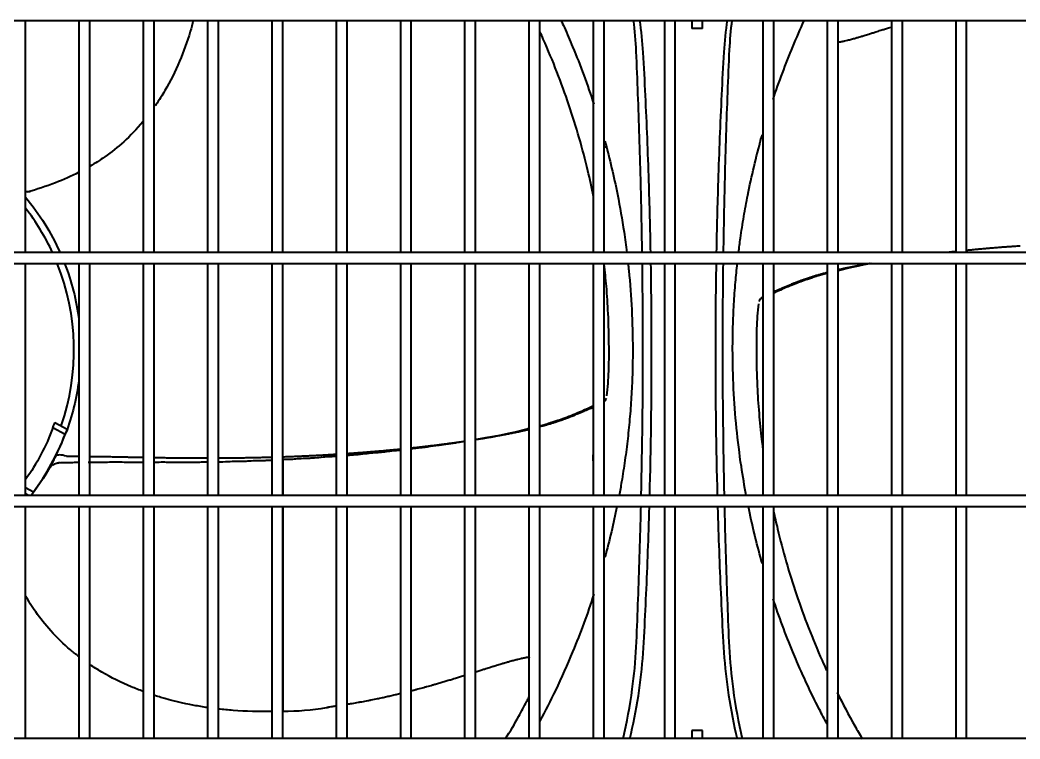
# Model space of a CAD drawing. Extents: x 58467 to 79089, y -33726 to -17391.
# Drawn here: x 72313.05 to 72349.59, y -20431.01 to -20404.74 of the extents above; entities that cross this region are included whole.
import ezdxf

# ---------------------------------------------------------------- set-up
doc = ezdxf.new("R2010")
doc.units = 0
doc.header["$LTSCALE"] = 100
doc.layers.add('+ENTE-ST-DOSEME USTU KONDDRENAJ', color=110, linetype='DOSEMEUSTUKONDENSDRENAJ_LINE', lineweight=40)
doc.linetypes.add('DOSEMEUSTUKONDENSDRENAJ_LINE', pattern='A,300,-40,["CD",Standard,S=15,R=0,X=-35,Y=-7.5],0', length=340)

# ---------------------------------------------------------------- blocks, each defined once
blk = doc.blocks.new('2. KAT SAĞ')
at = {"color": 3}
for p, q in [((54065.854, -33105.838, -3.539), (54184.216, -33105.838, -3.539)), ((54101.055, -33114.317, -3.539), (54101.055, -33105.839, -3.539)), ((54103.006, -33105.839, -3.539), (54103.006, -33114.317, -3.539)), ((54103.406, -33114.317, -3.539), (54103.406, -33105.839, -3.539)), ((54105.355, -33105.839, -3.539), (54105.355, -33114.317, -3.539)), ((54105.755, -33114.317, -3.539), (54105.755, -33105.839, -3.539)), ((54107.705, -33105.839, -3.539), (54107.705, -33114.317, -3.539)), ((54108.105, -33114.317, -3.539), (54108.105, -33105.839, -3.539)), ((54110.055, -33105.839, -3.539), (54110.055, -33114.317, -3.539)), ((54110.455, -33114.317, -3.539), (54110.455, -33105.839, -3.539)), ((54112.404, -33105.839, -3.539), (54112.404, -33114.317, -3.539)), ((54112.804, -33114.317, -3.539), (54112.804, -33105.839, -3.539)), ((54114.754, -33105.839, -3.539), (54114.754, -33114.317, -3.539)), ((54115.154, -33114.317, -3.539), (54115.154, -33105.839, -3.539)), ((54117.104, -33105.839, -3.539), (54117.104, -33114.317, -3.539)), ((54117.503, -33114.317, -3.539), (54117.503, -33105.839, -3.539)), ((54119.453, -33105.839, -3.539), (54119.453, -33114.317, -3.539)), ((54119.853, -33114.317, -3.539), (54119.853, -33105.839, -3.539)), ((54121.803, -33105.839, -3.539), (54121.803, -33114.317, -3.539)), ((54122.203, -33114.317, -3.539), (54122.203, -33105.839, -3.539)), ((54124.402, -33105.839, -3.539), (54124.402, -33114.317, -3.539)), ((54124.802, -33114.317, -3.539), (54124.802, -33105.839, -3.539)), ((54125.402, -33105.838, -3.539), (54125.402, -33106.138, -3.539)), ((54125.802, -33106.138, -3.539), (54125.802, -33105.838, -3.539)), ((54128.002, -33105.839, -3.539), (54128.002, -33114.317, -3.539)), ((54128.402, -33114.317, -3.539), (54128.402, -33105.839, -3.539)), ((54130.351, -33105.839, -3.539), (54130.351, -33114.317, -3.539)), ((54130.751, -33114.317, -3.539), (54130.751, -33105.839, -3.539)), ((54132.701, -33105.839, -3.539), (54132.701, -33114.317, -3.539)), ((54133.101, -33114.317, -3.539), (54133.101, -33105.839, -3.539)), ((54135.051, -33105.839, -3.539), (54135.051, -33114.317, -3.539)), ((54135.451, -33114.317, -3.539), (54135.451, -33105.839, -3.539)), ((54122.252, -33110.459, -3.539), (54122.203, -33110.5, -3.539)), ((54184.216, -33114.317, -3.539), (54065.854, -33114.317, -3.539)), ((54065.854, -33114.717, -3.539), (54184.216, -33114.717, -3.539)), ((54101.055, -33123.195, -3.539), (54101.055, -33114.717, -3.539)), ((54103.006, -33114.717, -3.539), (54103.006, -33123.195, -3.539)), ((54103.406, -33123.195, -3.539), (54103.406, -33114.717, -3.539)), ((54105.355, -33114.717, -3.539), (54105.355, -33123.195, -3.539)), ((54105.755, -33123.195, -3.539), (54105.755, -33114.717, -3.539)), ((54107.705, -33114.717, -3.539), (54107.705, -33123.195, -3.539)), ((54108.105, -33123.195, -3.539), (54108.105, -33114.717, -3.539)), ((54110.055, -33114.717, -3.539), (54110.055, -33123.195, -3.539)), ((54110.455, -33123.195, -3.539), (54110.455, -33114.717, -3.539)), ((54112.404, -33114.717, -3.539), (54112.404, -33123.195, -3.539)), ((54112.804, -33123.195, -3.539), (54112.804, -33114.717, -3.539)), ((54114.754, -33114.717, -3.539), (54114.754, -33123.195, -3.539)), ((54115.154, -33123.195, -3.539), (54115.154, -33114.717, -3.539)), ((54117.104, -33114.717, -3.539), (54117.104, -33123.195, -3.539)), ((54117.503, -33123.195, -3.539), (54117.503, -33114.717, -3.539)), ((54119.453, -33114.717, -3.539), (54119.453, -33123.195, -3.539)), ((54119.853, -33123.195, -3.539), (54119.853, -33114.717, -3.539)), ((54121.803, -33114.717, -3.539), (54121.803, -33123.195, -3.539)), ((54122.203, -33123.195, -3.539), (54122.203, -33114.717, -3.539)), ((54124.402, -33114.717, -3.539), (54124.402, -33123.195, -3.539)), ((54124.802, -33123.195, -3.539), (54124.802, -33114.717, -3.539)), ((54128.002, -33114.717, -3.539), (54128.002, -33123.195, -3.539)), ((54128.402, -33123.195, -3.539), (54128.402, -33114.717, -3.539)), ((54130.351, -33114.717, -3.539), (54130.351, -33123.195, -3.539)), ((54130.751, -33123.195, -3.539), (54130.751, -33114.717, -3.539)), ((54132.701, -33114.717, -3.539), (54132.701, -33123.195, -3.539)), ((54133.101, -33123.195, -3.539), (54133.101, -33114.717, -3.539)), ((54135.051, -33114.717, -3.539), (54135.051, -33123.195, -3.539)), ((54135.451, -33123.195, -3.539), (54135.451, -33114.717, -3.539)), ((54102.501, -33120.961, -3.539), (54102.057, -33120.718, -3.539)), ((54102.125, -33120.527, -3.539), (54102.571, -33120.771, -3.539)), ((54110.459, -33121.875, -3.539), (54110.459, -33123.196, -3.539)), ((54101.055, -33122.905, -3.539), (54101.346, -33123.065, -3.539)), ((54184.216, -33123.195, -3.539), (54065.854, -33123.195, -3.539)), ((54101.168, -33123.195, -3.539), (54101.055, -33123.133, -3.539)), ((54065.854, -33123.595, -3.539), (54184.216, -33123.595, -3.539)), ((54101.055, -33132.074, -3.539), (54101.055, -33123.595, -3.539)), ((54103.006, -33123.595, -3.539), (54103.006, -33132.074, -3.539)), ((54103.406, -33132.074, -3.539), (54103.406, -33123.595, -3.539)), ((54105.355, -33123.595, -3.539), (54105.355, -33132.074, -3.539)), ((54105.755, -33132.074, -3.539), (54105.755, -33123.595, -3.539)), ((54107.705, -33123.595, -3.539), (54107.705, -33132.074, -3.539)), ((54108.105, -33132.074, -3.539), (54108.105, -33123.595, -3.539)), ((54110.055, -33123.595, -3.539), (54110.055, -33132.074, -3.539)), ((54110.455, -33132.074, -3.539), (54110.455, -33123.595, -3.539)), ((54110.459, -33123.596, -3.539), (54110.459, -33131.073, -3.539)), ((54112.404, -33123.595, -3.539), (54112.404, -33132.074, -3.539)), ((54112.804, -33132.074, -3.539), (54112.804, -33123.595, -3.539)), ((54114.754, -33123.595, -3.539), (54114.754, -33132.074, -3.539)), ((54115.154, -33132.074, -3.539), (54115.154, -33123.595, -3.539)), ((54117.104, -33123.595, -3.539), (54117.104, -33132.074, -3.539)), ((54117.503, -33132.074, -3.539), (54117.503, -33123.595, -3.539)), ((54119.453, -33123.595, -3.539), (54119.453, -33132.074, -3.539)), ((54119.853, -33132.074, -3.539), (54119.853, -33123.595, -3.539)), ((54121.803, -33123.595, -3.539), (54121.803, -33132.074, -3.539)), ((54122.203, -33132.074, -3.539), (54122.203, -33123.595, -3.539)), ((54124.402, -33123.595, -3.539), (54124.402, -33132.074, -3.539)), ((54124.802, -33132.074, -3.539), (54124.802, -33123.595, -3.539)), ((54128.002, -33123.595, -3.539), (54128.002, -33132.074, -3.539)), ((54128.402, -33132.074, -3.539), (54128.402, -33123.595, -3.539)), ((54130.351, -33123.595, -3.539), (54130.351, -33132.074, -3.539)), ((54130.751, -33132.074, -3.539), (54130.751, -33123.595, -3.539)), ((54132.701, -33123.595, -3.539), (54132.701, -33132.074, -3.539)), ((54133.101, -33132.074, -3.539), (54133.101, -33123.595, -3.539)), ((54135.051, -33123.595, -3.539), (54135.051, -33132.074, -3.539)), ((54135.451, -33132.074, -3.539), (54135.451, -33123.595, -3.539)), ((54125.402, -33131.774, -3.539), (54125.402, -33132.074, -3.539)), ((54125.802, -33131.774, -3.539), (54125.402, -33131.774, -3.539)), ((54125.802, -33132.074, -3.539), (54125.802, -33131.774, -3.539)), ((54184.216, -33132.074, -3.539), (54065.854, -33132.074, -3.539))]:
    blk.add_line(p, q, dxfattribs=at)
at = {"color": 3, "extrusion": (5.03151e-06, -5.39034e-06, 1)}
blk.add_arc((54101.1, -33111.595, -3.09), 0.5, 264.8443, 286.4677, dxfattribs=at)
at = {"color": 3, "extrusion": (0, 0, -1)}
for centre, radius, start, end in [((-54094.375, -33117.877, 3.539), 8.702, 140.1375, 155.8505), ((-54094.377, -33117.873, 3.539), 8.699, 158.7281, 172.7104), ((-54094.377, -33117.873, 3.539), 8.699, 187.2888, 200.4357), ((-54094.376, -33117.873, 3.539), 8.191, 200.3267, 215.3728), ((-54094.376, -33117.873, 3.539), 8.699, 207.6697, 217.7283)]:
    blk.add_arc(centre, radius, start, end, dxfattribs=at)
at = {"color": 3}
for centre, radius, start, end in [((54094.376, -33117.873, -3.539), 8.449, 24.8886, 37.7673), ((54094.377, -33117.874, -3.539), 8.449, 340.7965, 21.9425), ((54094.375, -33117.868, -3.539), 8.694, 323.2955, 339.1626), ((54122.891, -33121.822, -3.539), 1.1, 171.8382, 188.1618), ((54122.891, -33121.822, -3.539), 1.795, 261.0565, 262.7284)]:
    blk.add_arc(centre, radius, start, end, dxfattribs=at)
for points, knots in [([(54107.186, -33105.841, -3.539), (54107.151, -33105.978, -3.539), (54107.011, -33106.483, -3.539), (54106.702, -33107.354, -3.539), (54106.261, -33108.241, -3.539), (54105.927, -33108.768, -3.539), (54105.8, -33108.951, -3.539), (54105.789, -33108.966, -3.539)], [0, 0, 0, 0, 0.124316, 0.45964, 0.807719, 0.983963, 1, 1, 1, 1]), ([(54120.623, -33105.825, -3.539), (54120.665, -33105.916, -3.539), (54120.812, -33106.24, -3.539), (54121.246, -33107.251, -3.539), (54121.593, -33108.191, -3.539), (54121.824, -33108.899, -3.539)], [0, 0, 0, 0, 0.090907, 0.323924, 1, 1, 1, 1]), ([(54123.592, -33114.316, -3.539), (54123.579, -33113.422, -3.539), (54123.561, -33112.528, -3.539), (54123.512, -33110.599, -3.539), (54123.479, -33109.563, -3.539), (54123.419, -33108.01, -3.539), (54123.403, -33107.492, -3.539), (54123.354, -33106.594, -3.539), (54123.323, -33106.213, -3.539), (54123.28, -33105.835, -3.539)], [0, 0, 0, 0, 0.315659, 0.315659, 0.681641, 0.681641, 0.864632, 0.864632, 1, 1, 1, 1]), ([(54123.904, -33114.316, -3.539), (54123.888, -33113.447, -3.539), (54123.866, -33112.578, -3.539), (54123.805, -33110.665, -3.539), (54123.763, -33109.622, -3.539), (54123.687, -33108.058, -3.539), (54123.666, -33107.536, -3.539), (54123.601, -33106.621, -3.539), (54123.561, -33106.227, -3.539), (54123.509, -33105.834, -3.539)], [0, 0, 0, 0, 0.307076, 0.307076, 0.675824, 0.675824, 0.860198, 0.860198, 1, 1, 1, 1]), ([(54126.695, -33105.835, -3.539), (54126.644, -33106.22, -3.539), (54126.604, -33106.608, -3.539), (54126.54, -33107.516, -3.539), (54126.518, -33108.039, -3.539), (54126.442, -33109.606, -3.539), (54126.4, -33110.651, -3.539), (54126.339, -33112.57, -3.539), (54126.317, -33113.443, -3.539), (54126.301, -33114.316, -3.539)], [0, 0, 0, 0, 0.136943, 0.136943, 0.321752, 0.321752, 0.691369, 0.691369, 1, 1, 1, 1]), ([(54126.865, -33105.838, -3.539), (54126.825, -33106.195, -3.539), (54126.794, -33106.553, -3.539), (54126.744, -33107.432, -3.539), (54126.728, -33107.953, -3.539), (54126.668, -33109.516, -3.539), (54126.635, -33110.558, -3.539), (54126.585, -33112.505, -3.539), (54126.566, -33113.41, -3.539), (54126.553, -33114.316, -3.539)], [0, 0, 0, 0, 0.126998, 0.126998, 0.311253, 0.311253, 0.679764, 0.679764, 1, 1, 1, 1]), ([(54128.376, -33108.733, -3.539), (54128.592, -33108.082, -3.539), (54128.957, -33107.104, -3.539), (54129.374, -33106.149, -3.539), (54129.522, -33105.825, -3.539)], [0, 0, 0, 0, 0.658433, 1, 1, 1, 1]), ([(54125.802, -33106.138, -3.539), (54125.802, -33106.138, -3.539), (54125.8, -33106.138, -3.539), (54125.791, -33106.138, -3.539), (54125.782, -33106.138, -3.539), (54125.758, -33106.138, -3.539), (54125.743, -33106.138, -3.539), (54125.707, -33106.138, -3.539), (54125.687, -33106.138, -3.539), (54125.645, -33106.138, -3.539), (54125.622, -33106.138, -3.539), (54125.577, -33106.138, -3.539), (54125.555, -33106.138, -3.539), (54125.512, -33106.138, -3.539), (54125.492, -33106.138, -3.539), (54125.458, -33106.138, -3.539), (54125.443, -33106.138, -3.539), (54125.419, -33106.138, -3.539), (54125.411, -33106.138, -3.539), (54125.403, -33106.138, -3.539), (54125.402, -33106.138, -3.539), (54125.402, -33106.138, -3.539)], [0, 0, 0, 0, 0.072796, 0.072796, 0.180355, 0.180355, 0.287914, 0.287914, 0.395473, 0.395473, 0.503031, 0.503031, 0.61059, 0.61059, 0.718149, 0.718149, 0.825708, 0.825708, 0.933267, 0.933267, 1, 1, 1, 1]), ([(54130.744, -33106.632, -3.539), (54130.746, -33106.632, -3.539), (54130.766, -33106.629, -3.539), (54130.803, -33106.623, -3.539), (54130.866, -33106.612, -3.539), (54130.926, -33106.6, -3.539), (54131.003, -33106.584, -3.539), (54131.082, -33106.565, -3.539), (54131.163, -33106.545, -3.539), (54131.236, -33106.526, -3.539), (54131.309, -33106.506, -3.539), (54131.397, -33106.481, -3.539), (54131.488, -33106.455, -3.539), (54131.595, -33106.424, -3.539), (54131.69, -33106.395, -3.539), (54131.787, -33106.366, -3.539), (54131.886, -33106.335, -3.539), (54132.001, -33106.299, -3.539), (54132.119, -33106.262, -3.539), (54132.224, -33106.229, -3.539), (54132.33, -33106.195, -3.539), (54132.453, -33106.156, -3.539), (54132.579, -33106.116, -3.539), (54132.66, -33106.09, -3.539), (54132.696, -33106.079, -3.539), (54132.7, -33106.078, -3.539)], [0, 0, 0, 0, 0.004044, 0.044465, 0.084886, 0.125307, 0.165729, 0.22636, 0.266782, 0.307203, 0.347624, 0.388045, 0.448677, 0.489098, 0.54973, 0.590151, 0.630573, 0.691204, 0.751836, 0.792257, 0.832679, 0.89331, 0.953942, 0.994364, 1, 1, 1, 1]), ([(54121.815, -33112.271, -3.539), (54121.751, -33111.958, -3.539), (54121.504, -33110.844, -3.539), (54120.954, -33108.926, -3.539), (54120.299, -33107.236, -3.539), (54119.903, -33106.354, -3.539), (54119.865, -33106.271, -3.539)], [0, 0, 0, 0, 0.157183, 0.558604, 0.95857, 1, 1, 1, 1]), ([(54105.356, -33109.531, -3.539), (54105.351, -33109.538, -3.539), (54105.131, -33109.799, -3.539), (54104.688, -33110.257, -3.539), (54104.027, -33110.784, -3.539), (54103.598, -33111.059, -3.539), (54103.414, -33111.167, -3.539)], [0, 0, 0, 0, 0.009856, 0.405385, 0.751633, 1, 1, 1, 1]), ([(54122.23, -33110.256, -3.539), (54122.405, -33110.896, -3.539), (54122.665, -33111.996, -3.539), (54122.903, -33113.356, -3.539), (54122.999, -33114.066, -3.539), (54123.03, -33114.313, -3.539)], [0, 0, 0, 0, 0.48072, 0.818915, 1, 1, 1, 1]), ([(54127.115, -33114.314, -3.539), (54127.137, -33114.14, -3.539), (54127.194, -33113.704, -3.539), (54127.303, -33113.007, -3.539), (54127.529, -33111.784, -3.539), (54127.765, -33110.79, -3.539), (54127.969, -33110.061, -3.539), (54127.98, -33110.019, -3.539)], [0, 0, 0, 0, 0.119341, 0.301439, 0.482327, 0.969974, 1, 1, 1, 1]), ([(54103.009, -33111.388, -3.539), (54102.729, -33111.53, -3.539), (54102.11, -33111.8, -3.539), (54101.469, -33112.015, -3.539), (54101.119, -33112.111, -3.539)], [0, 0, 0, 0, 0.466455, 1, 1, 1, 1]), ([(54137.401, -33114.083, -3.539), (54137.396, -33114.083, -3.539), (54137.327, -33114.088, -3.539), (54137.207, -33114.096, -3.539), (54137.043, -33114.108, -3.539), (54136.897, -33114.118, -3.539), (54136.752, -33114.129, -3.539), (54136.593, -33114.142, -3.539), (54136.435, -33114.155, -3.539), (54136.278, -33114.168, -3.539), (54136.12, -33114.182, -3.539), (54135.979, -33114.194, -3.539), (54135.822, -33114.208, -3.539), (54135.68, -33114.222, -3.539), (54135.545, -33114.235, -3.539), (54135.473, -33114.242, -3.539), (54135.449, -33114.244, -3.539)], [0, 0, 0, 0, 0.007103, 0.105116, 0.178625, 0.252135, 0.325644, 0.399153, 0.497166, 0.570676, 0.644185, 0.742198, 0.791204, 0.889217, 0.962726, 1, 1, 1, 1]), ([(54135.049, -33114.285, -3.539), (54135.003, -33114.29, -3.539), (54134.927, -33114.298, -3.539), (54134.83, -33114.308, -3.539), (54134.779, -33114.314, -3.539), (54134.758, -33114.316, -3.539)], [0, 0, 0, 0, 0.46864, 0.785024, 1, 1, 1, 1]), ([(54122.306, -33119.556, -3.539), (54122.336, -33119.253, -3.539), (54122.379, -33118.66, -3.539), (54122.384, -33117.659, -3.539), (54122.36, -33116.626, -3.539), (54122.294, -33115.612, -3.539), (54122.235, -33115.012, -3.539), (54122.205, -33114.744, -3.539)], [0, 0, 0, 0, 0.183902, 0.361313, 0.620544, 0.830062, 1, 1, 1, 1]), ([(54123.077, -33114.715, -3.539), (54123.086, -33114.802, -3.539), (54123.145, -33115.364, -3.539), (54123.227, -33116.409, -3.539), (54123.241, -33117.37, -3.539), (54123.248, -33117.853, -3.539)], [0, 0, 0, 0, 0.083377, 0.539095, 1, 1, 1, 1]), ([(54126.897, -33117.853, -3.539), (54126.9, -33117.578, -3.539), (54126.904, -33117.03, -3.539), (54126.941, -33116.211, -3.539), (54126.995, -33115.44, -3.539), (54127.044, -33114.942, -3.539), (54127.068, -33114.715, -3.539)], [0, 0, 0, 0, 0.262384, 0.523093, 0.782124, 1, 1, 1, 1]), ([(54131.922, -33114.717, -3.539), (54131.914, -33114.719, -3.539), (54131.878, -33114.725, -3.539), (54131.786, -33114.742, -3.539), (54131.675, -33114.762, -3.539), (54131.538, -33114.788, -3.539), (54131.43, -33114.81, -3.539), (54131.294, -33114.837, -3.539), (54131.187, -33114.859, -3.539), (54131.066, -33114.884, -3.539), (54130.96, -33114.908, -3.539), (54130.851, -33114.932, -3.539), (54130.782, -33114.948, -3.539), (54130.752, -33114.955, -3.539)], [0, 0, 0, 0, 0.019315, 0.08873, 0.227561, 0.296976, 0.435806, 0.505221, 0.644052, 0.713467, 0.81759, 0.921713, 1, 1, 1, 1]), ([(54131.97, -33114.717, -3.539), (54131.969, -33114.717, -3.539), (54131.871, -33114.735, -3.539), (54131.624, -33114.788, -3.539), (54131.391, -33114.832, -3.539), (54131.041, -33114.909, -3.539), (54130.883, -33114.958, -3.539), (54130.756, -33114.989, -3.539), (54130.752, -33114.99, -3.539)], [0, 0, 0, 0, 0.002202, 0.228493, 0.627967, 0.70862, 0.991569, 1, 1, 1, 1]), ([(54130.351, -33115.054, -3.539), (54130.331, -33115.059, -3.539), (54130.286, -33115.071, -3.539), (54130.203, -33115.093, -3.539), (54130.103, -33115.121, -3.539), (54130.004, -33115.15, -3.539), (54129.909, -33115.178, -3.539), (54129.811, -33115.208, -3.539), (54129.715, -33115.239, -3.539), (54129.631, -33115.267, -3.539), (54129.549, -33115.294, -3.539), (54129.456, -33115.327, -3.539), (54129.364, -33115.36, -3.539), (54129.285, -33115.389, -3.539), (54129.207, -33115.419, -3.539), (54129.131, -33115.449, -3.539), (54129.044, -33115.483, -3.539), (54128.97, -33115.513, -3.539), (54128.898, -33115.543, -3.539), (54128.837, -33115.568, -3.539), (54128.776, -33115.594, -3.539), (54128.709, -33115.623, -3.539), (54128.642, -33115.651, -3.539), (54128.577, -33115.679, -3.539), (54128.525, -33115.702, -3.539), (54128.47, -33115.726, -3.539), (54128.431, -33115.743, -3.539), (54128.404, -33115.754, -3.539), (54128.394, -33115.759, -3.539)], [0, 0, 0, 0, 0.025302, 0.058842, 0.109154, 0.159465, 0.193006, 0.243317, 0.293628, 0.327169, 0.36071, 0.411021, 0.461332, 0.494873, 0.528414, 0.578725, 0.612266, 0.662577, 0.696118, 0.729658, 0.763199, 0.79674, 0.847051, 0.880592, 0.914133, 0.947674, 0.981214, 1, 1, 1, 1]), ([(54130.35, -33115.082, -3.539), (54130.314, -33115.091, -3.539), (54130.215, -33115.117, -3.539), (54130.091, -33115.154, -3.539), (54129.995, -33115.182, -3.539), (54129.905, -33115.209, -3.539), (54129.782, -33115.25, -3.539), (54129.601, -33115.31, -3.539), (54129.261, -33115.431, -3.539), (54128.886, -33115.583, -3.539), (54128.558, -33115.726, -3.539), (54128.439, -33115.784, -3.539), (54128.399, -33115.804, -3.539)], [0, 0, 0, 0, 0.053839, 0.149249, 0.203333, 0.226493, 0.301247, 0.373104, 0.496736, 0.801431, 0.930492, 1, 1, 1, 1]), ([(54127.998, -33115.948, -3.539), (54127.987, -33115.954, -3.539), (54127.95, -33115.978, -3.539), (54127.909, -33116.024, -3.539), (54127.875, -33116.075, -3.539), (54127.861, -33116.103, -3.539)], [0, 0, 0, 0, 0.14858, 0.57746, 1, 1, 1, 1]), ([(54127.839, -33116.189, -3.539), (54127.809, -33116.493, -3.539), (54127.766, -33117.085, -3.539), (54127.761, -33118.086, -3.539), (54127.785, -33119.12, -3.539), (54127.855, -33120.184, -3.539), (54127.93, -33120.933, -3.539), (54127.982, -33121.351, -3.539), (54127.994, -33121.451, -3.539)], [0, 0, 0, 0, 0.167977, 0.330025, 0.566807, 0.758181, 0.942521, 1, 1, 1, 1]), ([(54123.248, -33117.853, -3.539), (54123.246, -33118.128, -3.539), (54123.241, -33118.676, -3.539), (54123.205, -33119.495, -3.539), (54123.147, -33120.307, -3.539), (54123.067, -33121.112, -3.539), (54122.965, -33121.909, -3.539), (54122.857, -33122.604, -3.539), (54122.78, -33123.032, -3.539), (54122.749, -33123.198, -3.539)], [0, 0, 0, 0, 0.153416, 0.305853, 0.457308, 0.607781, 0.75727, 0.905773, 1, 1, 1, 1]), ([(54127.397, -33123.198, -3.539), (54127.33, -33122.845, -3.539), (54127.191, -33122.025, -3.539), (54127.03, -33120.725, -3.539), (54126.918, -33119.296, -3.539), (54126.904, -33118.336, -3.539), (54126.897, -33117.853, -3.539)], [0, 0, 0, 0, 0.200697, 0.464092, 0.73053, 1, 1, 1, 1]), ([(54122.206, -33119.754, -3.539), (54122.217, -33119.743, -3.539), (54122.244, -33119.71, -3.539), (54122.27, -33119.67, -3.539), (54122.284, -33119.642, -3.539)], [0, 0, 0, 0, 0.363149, 1, 1, 1, 1]), ([(54119.854, -33120.648, -3.539), (54119.87, -33120.644, -3.539), (54119.948, -33120.623, -3.539), (54120.055, -33120.592, -3.539), (54120.15, -33120.564, -3.539), (54120.241, -33120.536, -3.539), (54120.363, -33120.495, -3.539), (54120.544, -33120.436, -3.539), (54120.884, -33120.314, -3.539), (54121.259, -33120.162, -3.539), (54121.609, -33120.01, -3.539), (54121.747, -33119.941, -3.539), (54121.804, -33119.913, -3.539)], [0, 0, 0, 0, 0.024177, 0.119177, 0.173029, 0.19609, 0.270523, 0.342071, 0.465172, 0.768559, 0.897066, 1, 1, 1, 1]), ([(54119.856, -33120.675, -3.539), (54119.881, -33120.668, -3.539), (54119.943, -33120.652, -3.539), (54120.042, -33120.624, -3.539), (54120.141, -33120.596, -3.539), (54120.236, -33120.567, -3.539), (54120.335, -33120.537, -3.539), (54120.431, -33120.506, -3.539), (54120.514, -33120.479, -3.539), (54120.596, -33120.451, -3.539), (54120.689, -33120.418, -3.539), (54120.781, -33120.385, -3.539), (54120.86, -33120.356, -3.539), (54120.938, -33120.326, -3.539), (54121.015, -33120.296, -3.539), (54121.101, -33120.262, -3.539), (54121.175, -33120.232, -3.539), (54121.247, -33120.202, -3.539), (54121.308, -33120.177, -3.539), (54121.369, -33120.151, -3.539), (54121.437, -33120.123, -3.539), (54121.503, -33120.094, -3.539), (54121.568, -33120.066, -3.539), (54121.62, -33120.044, -3.539), (54121.675, -33120.02, -3.539), (54121.721, -33120, -3.539), (54121.771, -33119.978, -3.539), (54121.796, -33119.967, -3.539), (54121.807, -33119.962, -3.539)], [0, 0, 0, 0, 0.03153, 0.081147, 0.130764, 0.163842, 0.21346, 0.263077, 0.296155, 0.329233, 0.37885, 0.428467, 0.461545, 0.494623, 0.54424, 0.577319, 0.626936, 0.660014, 0.693092, 0.72617, 0.759248, 0.808865, 0.841943, 0.875021, 0.908099, 0.941178, 0.974256, 1, 1, 1, 1]), ([(54102.057, -33120.718, -3.539), (54102.065, -33120.696, -3.539), (54102.073, -33120.675, -3.539), (54102.088, -33120.634, -3.539), (54102.094, -33120.615, -3.539), (54102.106, -33120.581, -3.539), (54102.111, -33120.566, -3.539), (54102.119, -33120.544, -3.539), (54102.122, -33120.536, -3.539), (54102.124, -33120.528, -3.539), (54102.125, -33120.527, -3.539), (54102.125, -33120.527, -3.539)], [0, 0, 0, 0, 0.21816, 0.21816, 0.436362, 0.436362, 0.653817, 0.653817, 0.868707, 0.868707, 1, 1, 1, 1]), ([(54102.571, -33120.771, -3.539), (54102.571, -33120.771, -3.539), (54102.57, -33120.775, -3.539), (54102.565, -33120.789, -3.539), (54102.561, -33120.799, -3.539), (54102.552, -33120.825, -3.539), (54102.546, -33120.841, -3.539), (54102.533, -33120.877, -3.539), (54102.525, -33120.897, -3.539), (54102.512, -33120.932, -3.539), (54102.507, -33120.946, -3.539), (54102.501, -33120.961, -3.539)], [0, 0, 0, 0, 0.211758, 0.211758, 0.423432, 0.423432, 0.636431, 0.636431, 0.852021, 0.852021, 1, 1, 1, 1]), ([(54117.504, -33121.145, -3.539), (54117.541, -33121.137, -3.539), (54117.666, -33121.11, -3.539), (54117.838, -33121.082, -3.539), (54118.033, -33121.053, -3.539), (54118.232, -33121.019, -3.539), (54118.521, -33120.957, -3.539), (54118.754, -33120.913, -3.539), (54119.105, -33120.836, -3.539), (54119.281, -33120.781, -3.539), (54119.429, -33120.747, -3.539), (54119.452, -33120.742, -3.539)], [0, 0, 0, 0, 0.053106, 0.183061, 0.25229, 0.323469, 0.470338, 0.72961, 0.781957, 0.965599, 1, 1, 1, 1]), ([(54117.505, -33121.148, -3.539), (54117.538, -33121.143, -3.539), (54117.613, -33121.131, -3.539), (54117.732, -33121.112, -3.539), (54117.861, -33121.091, -3.539), (54117.991, -33121.069, -3.539), (54118.12, -33121.046, -3.539), (54118.233, -33121.026, -3.539), (54118.359, -33121.003, -3.539), (54118.47, -33120.983, -3.539), (54118.607, -33120.957, -3.539), (54118.716, -33120.936, -3.539), (54118.851, -33120.908, -3.539), (54118.959, -33120.886, -3.539), (54119.079, -33120.861, -3.539), (54119.185, -33120.838, -3.539), (54119.304, -33120.811, -3.539), (54119.393, -33120.79, -3.539), (54119.443, -33120.779, -3.539), (54119.453, -33120.776, -3.539)], [0, 0, 0, 0, 0.048356, 0.112135, 0.175914, 0.239693, 0.303472, 0.367251, 0.409771, 0.49481, 0.537329, 0.622368, 0.664887, 0.749926, 0.792445, 0.856225, 0.920004, 0.983783, 1, 1, 1, 1]), ([(54102.157, -33121.758, -3.539), (54102.167, -33121.738, -3.539), (54102.176, -33121.717, -3.539), (54102.231, -33121.601, -3.539), (54102.274, -33121.503, -3.539), (54102.357, -33121.32, -3.539), (54102.395, -33121.234, -3.539), (54102.466, -33121.068, -3.539), (54102.499, -33120.989, -3.539), (54102.529, -33120.91, -3.539)], [0, 0, 0, 0, 0.07319, 0.07319, 0.416738, 0.416738, 0.719921, 0.719921, 1, 1, 1, 1]), ([(54115.155, -33121.454, -3.539), (54115.181, -33121.451, -3.539), (54115.238, -33121.445, -3.539), (54115.355, -33121.432, -3.539), (54115.492, -33121.417, -3.539), (54115.644, -33121.4, -3.539), (54115.796, -33121.382, -3.539), (54115.932, -33121.366, -3.539), (54116.083, -33121.347, -3.539), (54116.22, -33121.33, -3.539), (54116.372, -33121.31, -3.539), (54116.509, -33121.292, -3.539), (54116.644, -33121.274, -3.539), (54116.792, -33121.254, -3.539), (54116.923, -33121.235, -3.539), (54117.031, -33121.22, -3.539), (54117.081, -33121.212, -3.539), (54117.101, -33121.209, -3.539)], [0, 0, 0, 0, 0.039359, 0.085754, 0.178543, 0.248135, 0.317727, 0.410516, 0.456911, 0.5497, 0.619292, 0.688884, 0.758476, 0.828068, 0.920857, 0.967252, 1, 1, 1, 1]), ([(54115.158, -33121.483, -3.539), (54115.223, -33121.474, -3.539), (54115.368, -33121.455, -3.539), (54115.552, -33121.437, -3.539), (54115.847, -33121.402, -3.539), (54116.071, -33121.357, -3.539), (54116.334, -33121.33, -3.539), (54116.584, -33121.298, -3.539), (54116.835, -33121.253, -3.539), (54117.013, -33121.225, -3.539), (54117.101, -33121.212, -3.539)], [0, 0, 0, 0, 0.113321, 0.262749, 0.319434, 0.510079, 0.587964, 0.672012, 0.853439, 1, 1, 1, 1]), ([(54112.803, -33121.72, -3.539), (54112.856, -33121.717, -3.539), (54112.965, -33121.71, -3.539), (54113.137, -33121.699, -3.539), (54113.367, -33121.677, -3.539), (54113.606, -33121.647, -3.539), (54113.819, -33121.628, -3.539), (54113.999, -33121.616, -3.539), (54114.17, -33121.6, -3.539), (54114.387, -33121.564, -3.539), (54114.605, -33121.548, -3.539), (54114.732, -33121.536, -3.539), (54114.755, -33121.534, -3.539)], [0, 0, 0, 0, 0.073989, 0.153729, 0.239276, 0.420725, 0.584233, 0.647352, 0.701423, 0.819298, 0.967653, 1, 1, 1, 1]), ([(54112.804, -33121.659, -3.539), (54112.854, -33121.655, -3.539), (54112.953, -33121.648, -3.539), (54113.102, -33121.638, -3.539), (54113.249, -33121.627, -3.539), (54113.393, -33121.616, -3.539), (54113.552, -33121.603, -3.539), (54113.71, -33121.59, -3.539), (54113.867, -33121.577, -3.539), (54114.025, -33121.564, -3.539), (54114.166, -33121.551, -3.539), (54114.323, -33121.537, -3.539), (54114.465, -33121.524, -3.539), (54114.62, -33121.509, -3.539), (54114.711, -33121.5, -3.539), (54114.755, -33121.495, -3.539)], [0, 0, 0, 0, 0.075163, 0.148659, 0.222156, 0.295652, 0.369148, 0.467143, 0.54064, 0.614136, 0.712131, 0.761129, 0.859124, 0.93262, 1, 1, 1, 1]), ([(54102.552, -33121.759, -3.539), (54102.461, -33121.73, -3.539), (54102.375, -33121.715, -3.539), (54102.236, -33121.714, -3.539), (54102.183, -33121.73, -3.539), (54102.157, -33121.758, -3.539)], [0, 0, 0, 0, 0.5, 0.5, 1, 1, 1, 1]), ([(54102.565, -33121.761, -3.539), (54102.581, -33121.761, -3.539), (54102.623, -33121.761, -3.539), (54102.707, -33121.761, -3.539), (54102.799, -33121.76, -3.539), (54102.893, -33121.761, -3.539), (54102.958, -33121.761, -3.539), (54102.996, -33121.761, -3.539), (54103.006, -33121.761, -3.539)], [0, 0, 0, 0, 0.114118, 0.296477, 0.570016, 0.752375, 0.934735, 1, 1, 1, 1]), ([(54103.405, -33121.764, -3.539), (54103.43, -33121.765, -3.539), (54103.484, -33121.765, -3.539), (54103.571, -33121.766, -3.539), (54103.67, -33121.768, -3.539), (54103.771, -33121.769, -3.539), (54103.887, -33121.771, -3.539), (54103.989, -33121.772, -3.539), (54104.105, -33121.775, -3.539), (54104.223, -33121.777, -3.539), (54104.343, -33121.779, -3.539), (54104.448, -33121.781, -3.539), (54104.555, -33121.784, -3.539), (54104.679, -33121.786, -3.539), (54104.806, -33121.788, -3.539), (54104.931, -33121.791, -3.539), (54105.057, -33121.793, -3.539), (54105.182, -33121.796, -3.539), (54105.282, -33121.798, -3.539), (54105.334, -33121.798, -3.539), (54105.355, -33121.799, -3.539)], [0, 0, 0, 0, 0.040122, 0.086532, 0.132942, 0.202558, 0.248968, 0.318584, 0.364994, 0.43461, 0.504225, 0.550636, 0.597046, 0.666662, 0.736277, 0.782688, 0.852303, 0.921919, 0.968329, 1, 1, 1, 1]), ([(54105.756, -33121.806, -3.539), (54105.773, -33121.806, -3.539), (54105.838, -33121.807, -3.539), (54105.934, -33121.809, -3.539), (54106.077, -33121.811, -3.539), (54106.207, -33121.813, -3.539), (54106.354, -33121.815, -3.539), (54106.487, -33121.817, -3.539), (54106.619, -33121.818, -3.539), (54106.767, -33121.819, -3.539), (54106.897, -33121.82, -3.539), (54107.043, -33121.822, -3.539), (54107.172, -33121.823, -3.539), (54107.318, -33121.823, -3.539), (54107.464, -33121.824, -3.539), (54107.593, -33121.824, -3.539), (54107.673, -33121.824, -3.539), (54107.704, -33121.824, -3.539)], [0, 0, 0, 0, 0.027433, 0.102463, 0.152482, 0.252522, 0.302541, 0.377571, 0.4526, 0.50262, 0.602659, 0.652679, 0.727708, 0.802738, 0.877767, 0.952797, 1, 1, 1, 1]), ([(54108.105, -33121.823, -3.539), (54108.141, -33121.823, -3.539), (54108.211, -33121.823, -3.539), (54108.347, -33121.822, -3.539), (54108.48, -33121.821, -3.539), (54108.645, -33121.819, -3.539), (54108.776, -33121.818, -3.539), (54108.94, -33121.815, -3.539), (54109.072, -33121.813, -3.539), (54109.236, -33121.81, -3.539), (54109.368, -33121.808, -3.539), (54109.535, -33121.804, -3.539), (54109.67, -33121.801, -3.539), (54109.84, -33121.797, -3.539), (54109.959, -33121.794, -3.539), (54110.044, -33121.791, -3.539), (54110.062, -33121.791, -3.539)], [0, 0, 0, 0, 0.054128, 0.105118, 0.207098, 0.258088, 0.360068, 0.411058, 0.513038, 0.564028, 0.666008, 0.716998, 0.818978, 0.869968, 0.971948, 1, 1, 1, 1]), ([(54108.106, -33121.961, -3.539), (54108.129, -33121.961, -3.539), (54108.282, -33121.96, -3.539), (54108.534, -33121.947, -3.539), (54108.763, -33121.938, -3.539), (54108.944, -33121.938, -3.539), (54109.067, -33121.938, -3.539), (54109.188, -33121.933, -3.539), (54109.355, -33121.919, -3.539), (54109.548, -33121.914, -3.539), (54109.769, -33121.912, -3.539), (54109.928, -33121.906, -3.539), (54110.022, -33121.9, -3.539), (54110.062, -33121.898, -3.539)], [0, 0, 0, 0, 0.032499, 0.217887, 0.394885, 0.465501, 0.52211, 0.573462, 0.630237, 0.769056, 0.849466, 0.935544, 1, 1, 1, 1]), ([(54110.452, -33121.779, -3.539), (54110.501, -33121.777, -3.539), (54110.616, -33121.773, -3.539), (54110.763, -33121.767, -3.539), (54110.927, -33121.761, -3.539), (54111.075, -33121.755, -3.539), (54111.241, -33121.747, -3.539), (54111.392, -33121.74, -3.539), (54111.542, -33121.733, -3.539), (54111.708, -33121.725, -3.539), (54111.854, -33121.717, -3.539), (54112.016, -33121.708, -3.539), (54112.161, -33121.7, -3.539), (54112.301, -33121.691, -3.539), (54112.377, -33121.686, -3.539), (54112.404, -33121.685, -3.539)], [0, 0, 0, 0, 0.075374, 0.176188, 0.226595, 0.327409, 0.403019, 0.47863, 0.55424, 0.629851, 0.730665, 0.781072, 0.881886, 0.957497, 1, 1, 1, 1]), ([(54110.457, -33121.874, -3.539), (54110.484, -33121.873, -3.539), (54110.548, -33121.871, -3.539), (54110.649, -33121.869, -3.539), (54110.806, -33121.866, -3.539), (54111.012, -33121.843, -3.539), (54111.235, -33121.834, -3.539), (54111.449, -33121.826, -3.539), (54111.681, -33121.811, -3.539), (54111.926, -33121.785, -3.539), (54112.139, -33121.77, -3.539), (54112.304, -33121.764, -3.539), (54112.376, -33121.76, -3.539), (54112.403, -33121.758, -3.539)], [0, 0, 0, 0, 0.047503, 0.110853, 0.162385, 0.26559, 0.398055, 0.474574, 0.557765, 0.734792, 0.898208, 0.962554, 1, 1, 1, 1]), ([(54101.936, -33122.195, -3.539), (54101.96, -33122.159, -3.539), (54102.022, -33122.088, -3.539), (54102.155, -33122.02, -3.539), (54102.263, -33121.985, -3.539), (54102.32, -33121.993, -3.539), (54102.322, -33121.994, -3.539)], [0, 0, 0, 0, 0.282775, 0.623842, 0.989494, 1, 1, 1, 1]), ([(54102.198, -33121.999, -3.539), (54102.394, -33121.992, -3.539), (54102.663, -33121.985, -3.539), (54102.932, -33121.981, -3.539), (54103.005, -33121.98, -3.539)], [0, 0, 0, 0, 0.728232, 1, 1, 1, 1]), ([(54103.338, -33121.977, -3.539), (54103.356, -33121.977, -3.539), (54103.397, -33121.977, -3.539), (54103.498, -33121.976, -3.539), (54103.621, -33121.978, -3.539), (54103.752, -33121.976, -3.539), (54103.861, -33121.979, -3.539), (54103.962, -33121.978, -3.539), (54104.124, -33121.971, -3.539), (54104.308, -33121.954, -3.539), (54104.588, -33121.97, -3.539), (54104.964, -33121.985, -3.539), (54105.204, -33121.977, -3.539), (54105.357, -33121.977, -3.539)], [0, 0, 0, 0, 0.023979, 0.057821, 0.139707, 0.202549, 0.263082, 0.301331, 0.341759, 0.491813, 0.616194, 0.749702, 1, 1, 1, 1]), ([(54105.79, -33121.98, -3.539), (54105.891, -33121.976, -3.539), (54106.051, -33121.964, -3.539), (54106.315, -33121.977, -3.539), (54106.643, -33121.984, -3.539), (54106.96, -33121.969, -3.539), (54107.201, -33121.972, -3.539), (54107.364, -33121.974, -3.539), (54107.447, -33121.973, -3.539), (54107.561, -33121.966, -3.539), (54107.651, -33121.962, -3.539), (54107.704, -33121.96, -3.539)], [0, 0, 0, 0, 0.153476, 0.264532, 0.383214, 0.619071, 0.799507, 0.831601, 0.860485, 0.918311, 1, 1, 1, 1]), ([(54101.346, -33123.065, -3.539), (54101.332, -33123.083, -3.539), (54101.318, -33123.102, -3.539), (54101.292, -33123.136, -3.539), (54101.28, -33123.152, -3.539), (54101.26, -33123.178, -3.539), (54101.252, -33123.188, -3.539), (54101.246, -33123.197, -3.539)], [0, 0, 0, 0, 0.355398, 0.355398, 0.710856, 0.710856, 1, 1, 1, 1]), ([(54122.895, -33132.08, -3.539), (54123.036, -33131.481, -3.539), (54123.148, -33130.876, -3.539), (54123.299, -33129.758, -3.539), (54123.347, -33129.245, -3.539), (54123.403, -33128.213, -3.539), (54123.419, -33127.695, -3.539), (54123.479, -33126.142, -3.539), (54123.512, -33125.106, -3.539), (54123.542, -33123.912, -3.539), (54123.546, -33123.754, -3.539), (54123.55, -33123.596, -3.539)], [0, 0, 0, 0, 0.21737, 0.21737, 0.399155, 0.399155, 0.58094, 0.58094, 0.94451, 0.94451, 1, 1, 1, 1]), ([(54123.142, -33132.088, -3.539), (54123.267, -33131.569, -3.539), (54123.37, -33131.044, -3.539), (54123.531, -33129.996, -3.539), (54123.59, -33129.473, -3.539), (54123.665, -33128.429, -3.539), (54123.686, -33127.906, -3.539), (54123.763, -33126.339, -3.539), (54123.804, -33125.294, -3.539), (54123.845, -33124.031, -3.539), (54123.851, -33123.813, -3.539), (54123.858, -33123.596, -3.539)], [0, 0, 0, 0, 0.189158, 0.189158, 0.372762, 0.372762, 0.556366, 0.556366, 0.923574, 0.923574, 1, 1, 1, 1]), ([(54126.347, -33123.596, -3.539), (54126.353, -33123.81, -3.539), (54126.36, -33124.023, -3.539), (54126.4, -33125.28, -3.539), (54126.441, -33126.324, -3.539), (54126.517, -33127.888, -3.539), (54126.539, -33128.409, -3.539), (54126.612, -33129.45, -3.539), (54126.67, -33129.969, -3.539), (54126.831, -33131.023, -3.539), (54126.935, -33131.556, -3.539), (54127.061, -33132.082, -3.539)], [0, 0, 0, 0, 0.075143, 0.075143, 0.442368, 0.442368, 0.625981, 0.625981, 0.809594, 0.809594, 1, 1, 1, 1]), ([(54126.595, -33123.596, -3.539), (54126.599, -33123.754, -3.539), (54126.603, -33123.912, -3.539), (54126.634, -33125.106, -3.539), (54126.666, -33126.142, -3.539), (54126.726, -33127.694, -3.539), (54126.743, -33128.212, -3.539), (54126.798, -33129.245, -3.539), (54126.846, -33129.758, -3.539), (54126.997, -33130.876, -3.539), (54127.109, -33131.48, -3.539), (54127.25, -33132.079, -3.539)], [0, 0, 0, 0, 0.055363, 0.055363, 0.419, 0.419, 0.600818, 0.600818, 0.782636, 0.782636, 1, 1, 1, 1]), ([(54127.98, -33125.684, -3.539), (54127.97, -33125.648, -3.539), (54127.777, -33124.958, -3.539), (54127.609, -33124.261, -3.539), (54127.474, -33123.596, -3.539)], [0, 0, 0, 0, 0.052887, 1, 1, 1, 1]), ([(54128.39, -33123.757, -3.539), (54128.437, -33123.976, -3.539), (54128.669, -33124.996, -3.539), (54129.191, -33126.819, -3.539), (54129.861, -33128.549, -3.539), (54130.278, -33129.471, -3.539), (54130.334, -33129.593, -3.539)], [0, 0, 0, 0, 0.112914, 0.525694, 0.936978, 1, 1, 1, 1]), ([(54103, -33129.077, -3.539), (54102.898, -33128.999, -3.539), (54102.538, -33128.71, -3.539), (54101.992, -33128.183, -3.539), (54101.449, -33127.503, -3.539), (54101.163, -33127.051, -3.539), (54101.045, -33126.844, -3.539)], [0, 0, 0, 0, 0.130207, 0.467681, 0.763107, 1, 1, 1, 1]), ([(54121.825, -33126.804, -3.539), (54121.594, -33127.513, -3.539), (54121.157, -33128.696, -3.539), (54120.472, -33130.23, -3.539), (54120.051, -33131.064, -3.539), (54119.854, -33131.434, -3.539)], [0, 0, 0, 0, 0.443757, 0.750386, 1, 1, 1, 1]), ([(54130.348, -33131.539, -3.539), (54130.254, -33131.364, -3.539), (54130.04, -33130.958, -3.539), (54129.722, -33130.315, -3.539), (54129.396, -33129.611, -3.539), (54128.922, -33128.508, -3.539), (54128.593, -33127.625, -3.539), (54128.376, -33126.974, -3.539)], [0, 0, 0, 0, 0.11975, 0.276771, 0.432533, 0.587035, 1, 1, 1, 1]), ([(54119.46, -33129.106, -3.539), (54119.457, -33129.106, -3.539), (54119.437, -33129.108, -3.539), (54119.394, -33129.114, -3.539), (54119.342, -33129.122, -3.539), (54119.279, -33129.133, -3.539), (54119.219, -33129.145, -3.539), (54119.142, -33129.162, -3.539), (54119.063, -33129.18, -3.539), (54118.983, -33129.2, -3.539), (54118.91, -33129.219, -3.539), (54118.836, -33129.239, -3.539), (54118.748, -33129.264, -3.539), (54118.657, -33129.29, -3.539), (54118.551, -33129.321, -3.539), (54118.455, -33129.35, -3.539), (54118.358, -33129.38, -3.539), (54118.259, -33129.41, -3.539), (54118.144, -33129.446, -3.539), (54118.026, -33129.483, -3.539), (54117.922, -33129.516, -3.539), (54117.815, -33129.55, -3.539), (54117.693, -33129.589, -3.539), (54117.582, -33129.624, -3.539), (54117.52, -33129.644, -3.539), (54117.505, -33129.649, -3.539)], [0, 0, 0, 0, 0.005985, 0.045742, 0.085498, 0.125255, 0.165012, 0.204768, 0.264403, 0.30416, 0.343916, 0.383673, 0.423429, 0.483064, 0.522821, 0.582456, 0.622212, 0.661969, 0.721603, 0.781238, 0.820995, 0.860751, 0.920386, 0.980021, 1, 1, 1, 1]), ([(54105.351, -33130.352, -3.539), (54105.205, -33130.298, -3.539), (54104.69, -33130.095, -3.539), (54104.036, -33129.77, -3.539), (54103.548, -33129.464, -3.539), (54103.404, -33129.367, -3.539)], [0, 0, 0, 0, 0.214057, 0.763166, 1, 1, 1, 1]), ([(54117.104, -33129.775, -3.539), (54117.092, -33129.779, -3.539), (54117.031, -33129.798, -3.539), (54116.919, -33129.832, -3.539), (54116.782, -33129.874, -3.539), (54116.645, -33129.916, -3.539), (54116.506, -33129.958, -3.539), (54116.35, -33130.004, -3.539), (54116.193, -33130.051, -3.539), (54116.052, -33130.091, -3.539), (54115.893, -33130.137, -3.539), (54115.75, -33130.177, -3.539), (54115.57, -33130.226, -3.539), (54115.425, -33130.265, -3.539), (54115.275, -33130.305, -3.539), (54115.196, -33130.325, -3.539), (54115.154, -33130.336, -3.539)], [0, 0, 0, 0, 0.018571, 0.09977, 0.180968, 0.235101, 0.3163, 0.397499, 0.478698, 0.559896, 0.614029, 0.722294, 0.776427, 0.884692, 0.938824, 1, 1, 1, 1]), ([(54107.703, -33130.942, -3.539), (54107.54, -33130.918, -3.539), (54106.968, -33130.822, -3.539), (54106.327, -33130.67, -3.539), (54105.856, -33130.525, -3.539), (54105.784, -33130.502, -3.539)], [0, 0, 0, 0, 0.251534, 0.886152, 1, 1, 1, 1]), ([(54114.757, -33130.435, -3.539), (54114.706, -33130.447, -3.539), (54114.597, -33130.473, -3.539), (54114.43, -33130.512, -3.539), (54114.257, -33130.551, -3.539), (54114.084, -33130.589, -3.539), (54113.892, -33130.63, -3.539), (54113.718, -33130.665, -3.539), (54113.525, -33130.703, -3.539), (54113.37, -33130.732, -3.539), (54113.175, -33130.767, -3.539), (54113, -33130.798, -3.539), (54112.863, -33130.82, -3.539), (54112.804, -33130.829, -3.539)], [0, 0, 0, 0, 0.079541, 0.168728, 0.257914, 0.3471, 0.436286, 0.555201, 0.614659, 0.733574, 0.793032, 0.911947, 1, 1, 1, 1]), ([(54118.597, -33132.079, -3.539), (54118.769, -33131.812, -3.539), (54119.035, -33131.359, -3.539), (54119.306, -33130.842, -3.539), (54119.428, -33130.605, -3.539), (54119.454, -33130.553, -3.539)], [0, 0, 0, 0, 0.545072, 0.900711, 1, 1, 1, 1]), ([(54130.718, -33130.392, -3.539), (54130.921, -33130.799, -3.539), (54131.22, -33131.363, -3.539), (54131.542, -33131.922, -3.539), (54131.634, -33132.079, -3.539)], [0, 0, 0, 0, 0.719224, 1, 1, 1, 1]), ([(54110.054, -33131.089, -3.539), (54109.583, -33131.091, -3.539), (54108.933, -33131.078, -3.539), (54108.283, -33131.016, -3.539), (54108.104, -33130.995, -3.539)], [0, 0, 0, 0, 0.723565, 1, 1, 1, 1]), ([(54112.129, -33130.939, -3.539), (54112.099, -33130.945, -3.539), (54111.552, -33131.051, -3.539), (54110.992, -33131.078, -3.539), (54110.46, -33131.086, -3.539)], [0, 0, 0, 0, 0.054083, 1, 1, 1, 1]), ([(54112.407, -33130.889, -3.539), (54112.358, -33130.896, -3.539), (54112.247, -33130.911, -3.539), (54112.137, -33130.925, -3.539), (54112.077, -33130.933, -3.539)], [0, 0, 0, 0, 0.449176, 1, 1, 1, 1])]:
    blk.add_open_spline(points, degree=3, knots=knots, dxfattribs=at)
for points in [[(54123.619, -33117.853, -3.539), (54123.619, -33116.807, -3.539), (54123.612, -33115.762, -3.539), (54123.598, -33114.716, -3.539)], [(54123.938, -33117.973, -3.539), (54123.938, -33116.887, -3.539), (54123.929, -33115.801, -3.539), (54123.911, -33114.716, -3.539)], [(54126.294, -33114.716, -3.539), (54126.276, -33115.801, -3.539), (54126.267, -33116.887, -3.539), (54126.267, -33117.973, -3.539)], [(54126.547, -33114.716, -3.539), (54126.533, -33115.762, -3.539), (54126.526, -33116.807, -3.539), (54126.526, -33117.853, -3.539)], [(54123.559, -33123.196, -3.539), (54123.598, -33121.415, -3.539), (54123.619, -33119.634, -3.539), (54123.619, -33117.853, -3.539)], [(54126.526, -33117.853, -3.539), (54126.527, -33119.634, -3.539), (54126.547, -33121.416, -3.539), (54126.586, -33123.197, -3.539)], [(54123.869, -33123.196, -3.539), (54123.915, -33121.456, -3.539), (54123.938, -33119.714, -3.539), (54123.938, -33117.973, -3.539)], [(54126.267, -33117.973, -3.539), (54126.267, -33119.714, -3.539), (54126.29, -33121.455, -3.539), (54126.336, -33123.196, -3.539)], [(54102.08, -33121.912, -3.539), (54102.107, -33121.862, -3.539), (54102.132, -33121.81, -3.539), (54102.157, -33121.758, -3.539)], [(54102.552, -33121.759, -3.539), (54102.556, -33121.76, -3.539), (54102.561, -33121.761, -3.539), (54102.565, -33121.761, -3.539)], [(54122.671, -33123.597, -3.539), (54122.544, -33124.219, -3.539), (54122.397, -33124.837, -3.539), (54122.23, -33125.45, -3.539)]]:
    blk.add_open_spline(points, degree=3, dxfattribs=at)

msp = doc.modelspace()

# ---------------------------------------------------------------- block references
at = {"layer": '+ENTE-ST-DOSEME USTU KONDDRENAJ', "color": 3, "linetype": 'Continuous'}
msp.add_blockref('2. KAT SAĞ', (18212.194, 12701.082), dxfattribs=at)

doc.saveas('drawing.dxf')
